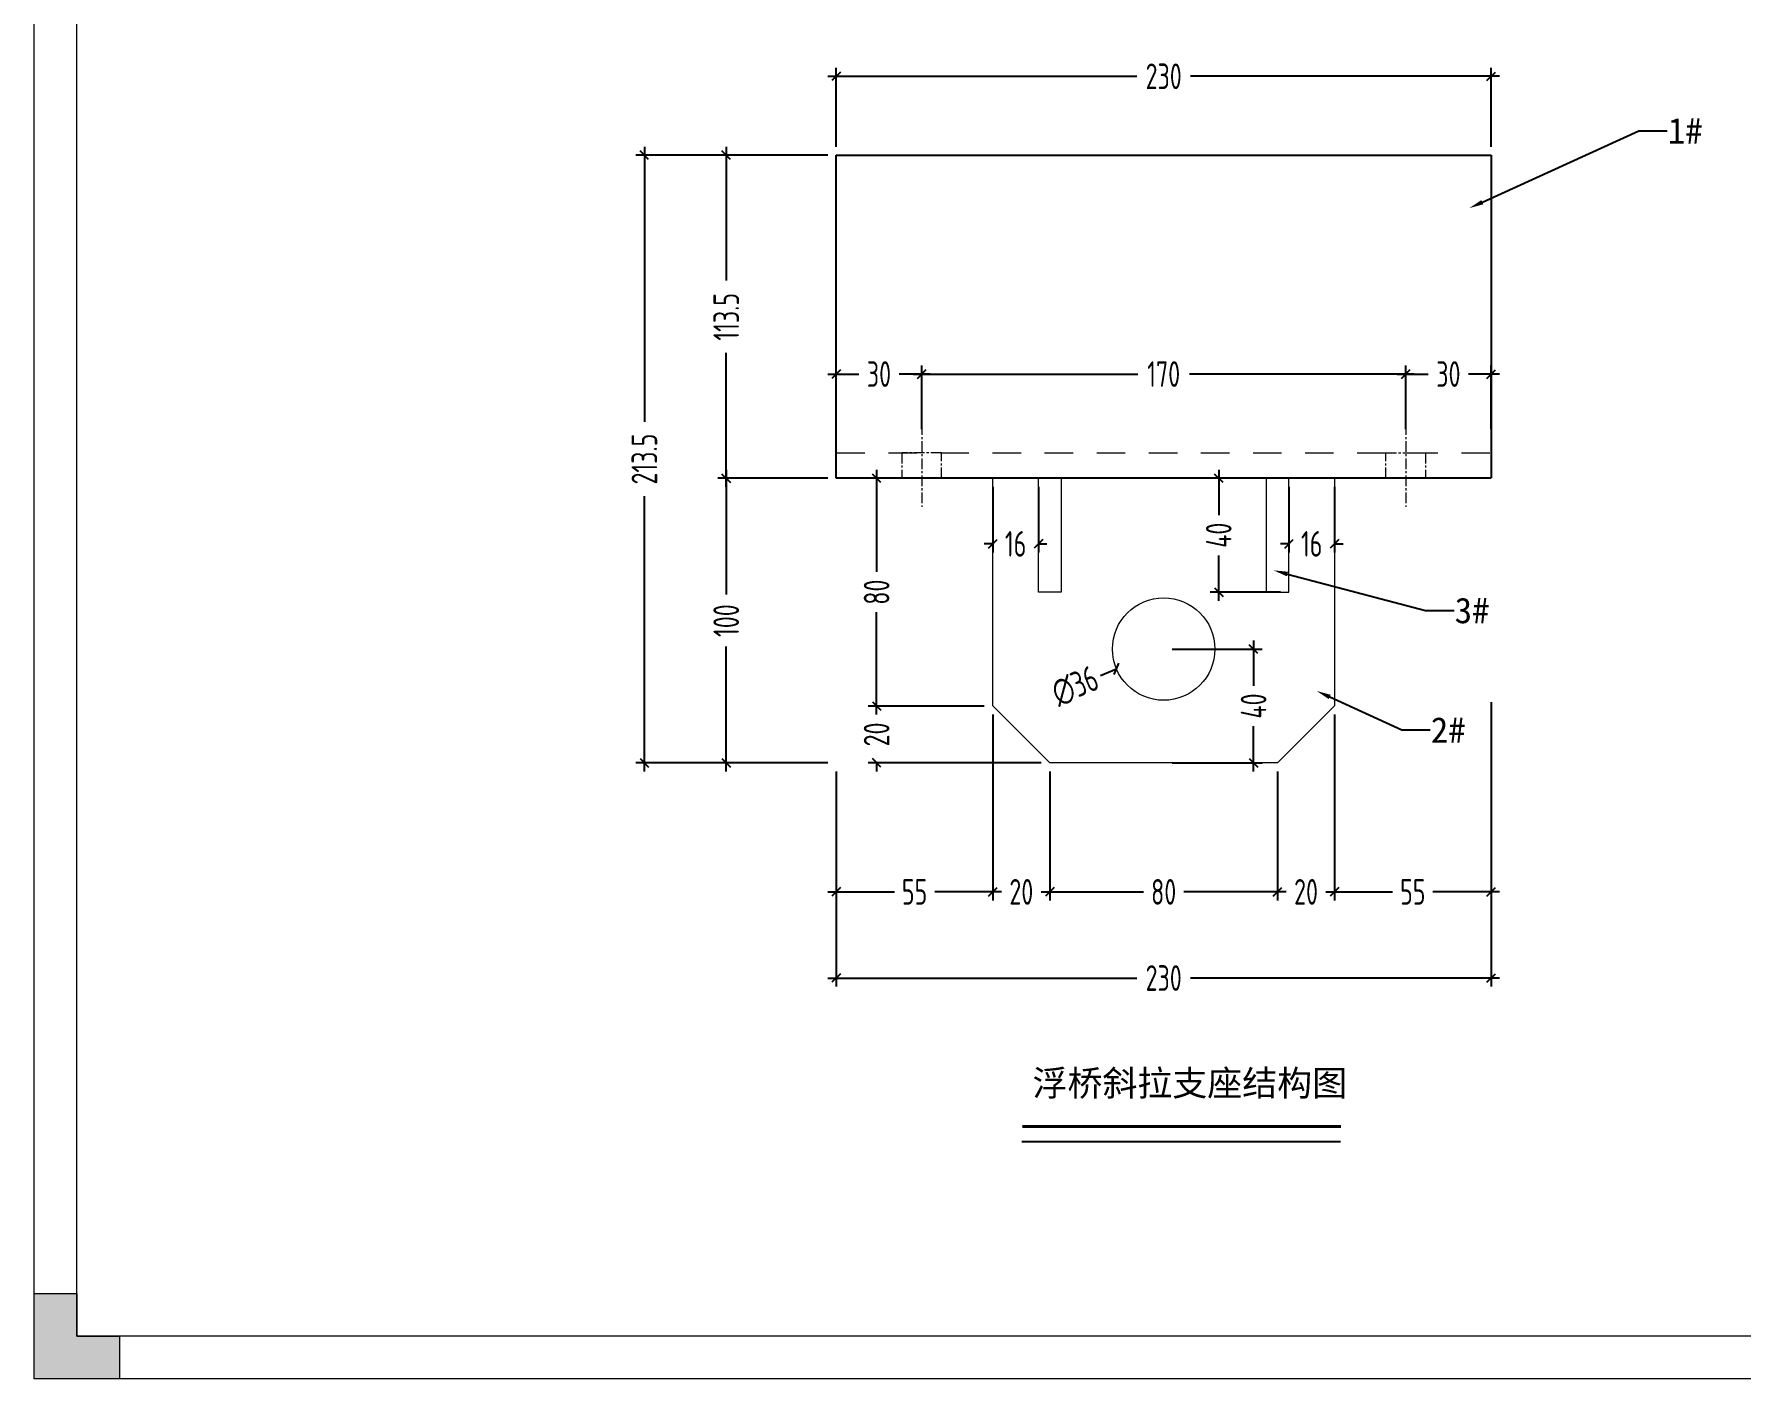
# Model space of a CAD drawing. Header units: millimetres. Extents: x 4 to 2106212, y -117026 to 198097.
# Drawn here: x 2093762 to 2094361, y 189147 to 189620 of the extents above; entities that cross this region are included whole.
import ezdxf
from ezdxf import colors
from ezdxf.entities.mleader import LeaderData, LeaderLine
from ezdxf.math import Vec2, Vec3

# ---------------------------------------------------------------- set-up
doc = ezdxf.new("R2010")
doc.units = ezdxf.units.MM
for name, pattern in [('CENTER', [0.6, 0.375, -0.075, 0.075, -0.075]), ('CENTER2', [28.575, 19.05, -3.175, 3.175, -3.175]), ('DASH', [0.35, 0.25, -0.1])]:
    doc.linetypes.add(name, pattern=pattern)
doc.layers.add('HR-dimension', color=9, linetype='Continuous')
doc.layers.add('标注', color=9, linetype='Continuous')
for name, color, linetype, lineweight in [('加强板', 140, 'Continuous', 18), ('图框', 7, 'Continuous', 13), ('文本', 3, 'Continuous', 13), ('虚线', 1, 'CENTER2', 0)]:
    doc.layers.add(name, color=color, linetype=linetype, lineweight=lineweight)
doc.styles.add('Arial', font='arial.ttf')
doc.styles.add('hztxt', font='ros1.shx', dxfattribs={"width": 0.8, "bigfont": 'hztxt.shx'})
doc.dimstyles.new('DIM-3', dxfattribs={"dimscale": 3, "dimtxt": 3, "dimasz": 1, "dimexe": 1, "dimexo": 1, "dimgap": 1, "dimtad": 0, "dimdec": 1, "dimrnd": 0.0005, "dimzin": 9, "dimdsep": 46, "dimtxsty": 'hztxt', "dimblk": 'OBLIQUE', "dimcen": 0, "dimdle": 1, "dimclrd": 9, "dimclre": 9, "dimclrt": 2, "dimazin": 2, "dimtfac": 1, "dimtdec": 1, "dimtofl": 0, "dimtmove": 0, "dimatfit": 3, "dimfxl": 1, "dimarcsym": 2})

# ---------------------------------------------------------------- blocks, each defined once
blk = doc.blocks.new('GW-TK')
at = {"layer": '图框', "linetype": 'Continuous', "lineweight": 0}
h = blk.add_hatch(color=256, dxfattribs=at)
h.dxf.hatch_style = 1
h.paths.add_polyline_path([(927193.56, 464418.01), (927193.56, 464423.01), (927188.55, 464423.01), (927188.55, 464428.01), (927183.55, 464428.01), (927183.55, 464418.01)])
at = {"layer": '图框'}
for points in [[(927183.55, 464715.01), (927603.55, 464715.01), (927603.55, 464418.01), (927183.55, 464418.01)], [(927188.55, 464710.01), (927598.55, 464710.01), (927598.55, 464423.01), (927188.55, 464423.01)]]:
    blk.add_lwpolyline(points, close=True, dxfattribs=at)
at = {"layer": '图框', "linetype": 'Continuous', "lineweight": 0}
blk.add_lwpolyline([(927188.55, 464428.01), (927188.55, 464423.01), (927193.56, 464423.01), (927193.56, 464418.01), (927183.55, 464418.01), (927183.55, 464428.01)], close=True, dxfattribs=at)
blk = doc.blocks.new('_Oblique')
at = {"color": 0, "linetype": 'ByBlock', "lineweight": -2}
blk.add_line((-0.5, -0.5), (0.5, 0.5), dxfattribs=at)
blk = doc.blocks.new('*D3252')
at = {"layer": 'Defpoints', "color": 0, "ltscale": 10, "transparency": 16777216}
for p in [(2094043.63, 189463.72), (2094004.98, 189363.72), (2094043.63, 189363.72)]:
    blk.add_point(p, dxfattribs=at)
at = {"layer": 'HR-dimension', "color": 9, "lineweight": -2, "ltscale": 10, "transparency": 16777216}
for p, q in [((2094040.63, 189463.72), (2094001.98, 189463.72)), ((2094004.98, 189466.72), (2094004.98, 189422.84)), ((2094004.98, 189360.72), (2094004.98, 189404.6)), ((2094040.63, 189363.72), (2094001.98, 189363.72))]:
    blk.add_line(p, q, dxfattribs=at)
at = {"layer": 'HR-dimension', "color": 9, "lineweight": -2, "ltscale": 10, "transparency": 16777216, "xscale": 3, "yscale": 3, "zscale": 3}
for p, rotation in [((2094004.98, 189463.72), 90), ((2094004.98, 189363.72), 270)]:
    blk.add_blockref('_Oblique', p, dxfattribs=dict(at, rotation=rotation))
at = {"layer": 'HR-dimension', "color": 2, "ltscale": 10, "transparency": 16777216, "insert": (2094004.98, 189413.72), "char_height": 9, "attachment_point": 5, "rotation": 90, "style": 'hztxt'}
blk.add_mtext('100', dxfattribs=at)
blk = doc.blocks.new('*D3221')
at = {"layer": 'Defpoints', "color": 0, "ltscale": 10, "transparency": 16777216}
for p in [(2093976.24, 189577.22), (2094043.63, 189577.22), (2094043.63, 189363.72)]:
    blk.add_point(p, dxfattribs=at)
at = {"layer": 'HR-dimension', "color": 9, "lineweight": -2, "ltscale": 10, "transparency": 16777216}
for p, q in [((2094040.63, 189577.22), (2093973.24, 189577.22)), ((2093976.24, 189580.22), (2093976.24, 189483.55)), ((2093976.24, 189360.72), (2093976.24, 189457.39)), ((2094040.63, 189363.72), (2093973.24, 189363.72))]:
    blk.add_line(p, q, dxfattribs=at)
at = {"layer": 'HR-dimension', "color": 9, "lineweight": -2, "ltscale": 10, "transparency": 16777216, "xscale": 3, "yscale": 3, "zscale": 3}
for p, rotation in [((2093976.24, 189577.22), 90), ((2093976.24, 189363.72), 270)]:
    blk.add_blockref('_Oblique', p, dxfattribs=dict(at, rotation=rotation))
at = {"layer": 'HR-dimension', "color": 2, "ltscale": 10, "transparency": 16777216, "insert": (2093976.24, 189470.47), "char_height": 9, "attachment_point": 5, "rotation": 90, "style": 'hztxt'}
blk.add_mtext('213.5', dxfattribs=at)
blk = doc.blocks.new('*D3253')
at = {"layer": 'Defpoints', "color": 0, "ltscale": 10, "transparency": 16777216}
for p in [(2094098.63, 189383.72), (2094043.63, 189363.72), (2094098.63, 189318.42)]:
    blk.add_point(p, dxfattribs=at)
at = {"layer": 'HR-dimension', "color": 9, "lineweight": -2, "ltscale": 10, "transparency": 16777216}
for p, q in [((2094098.63, 189380.72), (2094098.63, 189315.42)), ((2094043.63, 189360.72), (2094043.63, 189315.42)), ((2094040.63, 189318.42), (2094064.05, 189318.42)), ((2094101.63, 189318.42), (2094078.21, 189318.42))]:
    blk.add_line(p, q, dxfattribs=at)
at = {"layer": 'HR-dimension', "color": 9, "lineweight": -2, "ltscale": 10, "transparency": 16777216, "xscale": 3, "yscale": 3, "zscale": 3, "rotation": 180}
blk.add_blockref('_Oblique', (2094043.63, 189318.42), dxfattribs=at)
at = {"layer": 'HR-dimension', "color": 9, "lineweight": -2, "ltscale": 10, "transparency": 16777216, "xscale": 3, "yscale": 3, "zscale": 3}
blk.add_blockref('_Oblique', (2094098.63, 189318.42), dxfattribs=at)
at = {"layer": 'HR-dimension', "color": 2, "ltscale": 10, "transparency": 16777216, "insert": (2094071.13, 189318.42), "char_height": 9, "attachment_point": 5, "style": 'hztxt'}
blk.add_mtext('55', dxfattribs=at)
blk = doc.blocks.new('*D3254')
at = {"layer": 'Defpoints', "color": 0, "ltscale": 10, "transparency": 16777216}
for p in [(2094098.63, 189383.72), (2094118.63, 189363.72), (2094118.63, 189318.42)]:
    blk.add_point(p, dxfattribs=at)
at = {"layer": 'HR-dimension', "color": 9, "lineweight": -2, "ltscale": 10, "transparency": 16777216}
for p, q in [((2094098.63, 189380.72), (2094098.63, 189315.42)), ((2094118.63, 189360.72), (2094118.63, 189315.42)), ((2094098.63, 189318.42), (2094095.63, 189318.42)), ((2094118.63, 189318.42), (2094121.63, 189318.42))]:
    blk.add_line(p, q, dxfattribs=at)
at = {"layer": 'HR-dimension', "color": 9, "lineweight": -2, "ltscale": 10, "transparency": 16777216, "xscale": 3, "yscale": 3, "zscale": 3}
blk.add_blockref('_Oblique', (2094098.63, 189318.42), dxfattribs=at)
at = {"layer": 'HR-dimension', "color": 9, "lineweight": -2, "ltscale": 10, "transparency": 16777216, "xscale": 3, "yscale": 3, "zscale": 3, "rotation": 180}
blk.add_blockref('_Oblique', (2094118.63, 189318.42), dxfattribs=at)
at = {"layer": 'HR-dimension', "color": 2, "ltscale": 10, "transparency": 16777216, "insert": (2094108.63, 189318.42), "char_height": 9, "attachment_point": 5, "style": 'hztxt'}
blk.add_mtext('20', dxfattribs=at)
blk = doc.blocks.new('*D3255')
at = {"layer": 'Defpoints', "color": 0, "ltscale": 10, "transparency": 16777216}
for p in [(2094118.63, 189363.72), (2094198.63, 189363.72), (2094198.63, 189318.42)]:
    blk.add_point(p, dxfattribs=at)
at = {"layer": 'HR-dimension', "color": 9, "lineweight": -2, "ltscale": 10, "transparency": 16777216}
for p, q in [((2094118.63, 189360.72), (2094118.63, 189315.42)), ((2094198.63, 189360.72), (2094198.63, 189315.42)), ((2094115.63, 189318.42), (2094151.55, 189318.42)), ((2094201.63, 189318.42), (2094165.71, 189318.42))]:
    blk.add_line(p, q, dxfattribs=at)
at = {"layer": 'HR-dimension', "color": 9, "lineweight": -2, "ltscale": 10, "transparency": 16777216, "xscale": 3, "yscale": 3, "zscale": 3, "rotation": 180}
blk.add_blockref('_Oblique', (2094118.63, 189318.42), dxfattribs=at)
at = {"layer": 'HR-dimension', "color": 9, "lineweight": -2, "ltscale": 10, "transparency": 16777216, "xscale": 3, "yscale": 3, "zscale": 3}
blk.add_blockref('_Oblique', (2094198.63, 189318.42), dxfattribs=at)
at = {"layer": 'HR-dimension', "color": 2, "ltscale": 10, "transparency": 16777216, "insert": (2094158.63, 189318.42), "char_height": 9, "attachment_point": 5, "style": 'hztxt'}
blk.add_mtext('80', dxfattribs=at)
blk = doc.blocks.new('*D3256')
at = {"layer": 'Defpoints', "color": 0, "ltscale": 10, "transparency": 16777216}
for p in [(2094218.63, 189383.72), (2094198.63, 189363.72), (2094218.63, 189318.42)]:
    blk.add_point(p, dxfattribs=at)
at = {"layer": 'HR-dimension', "color": 9, "lineweight": -2, "ltscale": 10, "transparency": 16777216}
for p, q in [((2094218.63, 189380.72), (2094218.63, 189315.42)), ((2094198.63, 189360.72), (2094198.63, 189315.42)), ((2094198.63, 189318.42), (2094195.63, 189318.42)), ((2094218.63, 189318.42), (2094221.63, 189318.42))]:
    blk.add_line(p, q, dxfattribs=at)
at = {"layer": 'HR-dimension', "color": 9, "lineweight": -2, "ltscale": 10, "transparency": 16777216, "xscale": 3, "yscale": 3, "zscale": 3}
blk.add_blockref('_Oblique', (2094198.63, 189318.42), dxfattribs=at)
at = {"layer": 'HR-dimension', "color": 9, "lineweight": -2, "ltscale": 10, "transparency": 16777216, "xscale": 3, "yscale": 3, "zscale": 3, "rotation": 180}
blk.add_blockref('_Oblique', (2094218.63, 189318.42), dxfattribs=at)
at = {"layer": 'HR-dimension', "color": 2, "ltscale": 10, "transparency": 16777216, "insert": (2094208.63, 189318.42), "char_height": 9, "attachment_point": 5, "style": 'hztxt'}
blk.add_mtext('20', dxfattribs=at)
blk = doc.blocks.new('*D3257')
at = {"layer": 'Defpoints', "color": 0, "ltscale": 10, "transparency": 16777216}
for p in [(2094273.63, 189388.07), (2094218.63, 189383.72), (2094273.63, 189318.42)]:
    blk.add_point(p, dxfattribs=at)
at = {"layer": 'HR-dimension', "color": 9, "lineweight": -2, "ltscale": 10, "transparency": 16777216}
for p, q in [((2094273.63, 189385.07), (2094273.63, 189315.42)), ((2094218.63, 189380.72), (2094218.63, 189315.42)), ((2094215.63, 189318.42), (2094239.05, 189318.42)), ((2094276.63, 189318.42), (2094253.21, 189318.42))]:
    blk.add_line(p, q, dxfattribs=at)
at = {"layer": 'HR-dimension', "color": 9, "lineweight": -2, "ltscale": 10, "transparency": 16777216, "xscale": 3, "yscale": 3, "zscale": 3, "rotation": 180}
blk.add_blockref('_Oblique', (2094218.63, 189318.42), dxfattribs=at)
at = {"layer": 'HR-dimension', "color": 9, "lineweight": -2, "ltscale": 10, "transparency": 16777216, "xscale": 3, "yscale": 3, "zscale": 3}
blk.add_blockref('_Oblique', (2094273.63, 189318.42), dxfattribs=at)
at = {"layer": 'HR-dimension', "color": 2, "ltscale": 10, "transparency": 16777216, "insert": (2094246.13, 189318.42), "char_height": 9, "attachment_point": 5, "style": 'hztxt'}
blk.add_mtext('55', dxfattribs=at)
blk = doc.blocks.new('*D3222')
at = {"layer": 'Defpoints', "color": 0, "ltscale": 10, "transparency": 16777216}
for p in [(2094273.63, 189388.07), (2094043.63, 189363.72), (2094043.63, 189288.14)]:
    blk.add_point(p, dxfattribs=at)
at = {"layer": 'HR-dimension', "color": 9, "lineweight": -2, "ltscale": 10, "transparency": 16777216}
for p, q in [((2094273.63, 189385.07), (2094273.63, 189285.14)), ((2094043.63, 189360.72), (2094043.63, 189285.14)), ((2094040.63, 189288.14), (2094149.15, 189288.14)), ((2094276.63, 189288.14), (2094168.11, 189288.14))]:
    blk.add_line(p, q, dxfattribs=at)
at = {"layer": 'HR-dimension', "color": 9, "lineweight": -2, "ltscale": 10, "transparency": 16777216, "xscale": 3, "yscale": 3, "zscale": 3, "rotation": 180}
blk.add_blockref('_Oblique', (2094043.63, 189288.14), dxfattribs=at)
at = {"layer": 'HR-dimension', "color": 9, "lineweight": -2, "ltscale": 10, "transparency": 16777216, "xscale": 3, "yscale": 3, "zscale": 3}
blk.add_blockref('_Oblique', (2094273.63, 189288.14), dxfattribs=at)
at = {"layer": 'HR-dimension', "color": 2, "ltscale": 10, "transparency": 16777216, "insert": (2094158.63, 189288.14), "char_height": 9, "attachment_point": 5, "style": 'hztxt'}
blk.add_mtext('230', dxfattribs=at)
blk = doc.blocks.new('*D3258')
at = {"layer": 'Defpoints', "color": 0, "ltscale": 10, "transparency": 16777216}
for p in [(2094098.63, 189463.72), (2094057.81, 189383.72), (2094098.63, 189383.72)]:
    blk.add_point(p, dxfattribs=at)
at = {"layer": 'HR-dimension', "color": 9, "lineweight": -2, "ltscale": 10, "transparency": 16777216}
for p, q in [((2094095.63, 189463.72), (2094054.81, 189463.72)), ((2094057.81, 189466.72), (2094057.81, 189430.8)), ((2094057.81, 189380.72), (2094057.81, 189416.64)), ((2094095.63, 189383.72), (2094054.81, 189383.72))]:
    blk.add_line(p, q, dxfattribs=at)
at = {"layer": 'HR-dimension', "color": 9, "lineweight": -2, "ltscale": 10, "transparency": 16777216, "xscale": 3, "yscale": 3, "zscale": 3}
for p, rotation in [((2094057.81, 189463.72), 90), ((2094057.81, 189383.72), 270)]:
    blk.add_blockref('_Oblique', p, dxfattribs=dict(at, rotation=rotation))
at = {"layer": 'HR-dimension', "color": 2, "ltscale": 10, "transparency": 16777216, "insert": (2094057.81, 189423.72), "char_height": 9, "attachment_point": 5, "rotation": 90, "style": 'hztxt'}
blk.add_mtext('80', dxfattribs=at)
blk = doc.blocks.new('*D3223')
at = {"layer": 'Defpoints', "color": 0, "ltscale": 10, "transparency": 16777216}
for p in [(2094098.63, 189383.72), (2094057.81, 189363.72), (2094118.63, 189363.72)]:
    blk.add_point(p, dxfattribs=at)
at = {"layer": 'HR-dimension', "color": 9, "lineweight": -2, "ltscale": 10, "transparency": 16777216}
for p, q in [((2094057.81, 189383.72), (2094057.81, 189386.72)), ((2094095.63, 189383.72), (2094054.81, 189383.72)), ((2094115.63, 189363.72), (2094054.81, 189363.72)), ((2094057.81, 189363.72), (2094057.81, 189360.72))]:
    blk.add_line(p, q, dxfattribs=at)
at = {"layer": 'HR-dimension', "color": 9, "lineweight": -2, "ltscale": 10, "transparency": 16777216, "xscale": 3, "yscale": 3, "zscale": 3}
for p, rotation in [((2094057.81, 189383.72), 270), ((2094057.81, 189363.72), 90)]:
    blk.add_blockref('_Oblique', p, dxfattribs=dict(at, rotation=rotation))
at = {"layer": 'HR-dimension', "color": 2, "ltscale": 10, "transparency": 16777216, "insert": (2094057.81, 189373.72), "char_height": 9, "attachment_point": 5, "rotation": 90, "style": 'hztxt'}
blk.add_mtext('20', dxfattribs=at)
blk = doc.blocks.new('*D3259')
at = {"layer": 'Defpoints', "color": 0, "ltscale": 10, "transparency": 16777216}
for p in [(2094158.63, 189403.72), (2094158.63, 189363.72), (2094190.21, 189363.72)]:
    blk.add_point(p, dxfattribs=at)
at = {"layer": 'HR-dimension', "color": 9, "lineweight": -2, "ltscale": 10, "transparency": 16777216}
for p, q in [((2094161.63, 189403.72), (2094193.21, 189403.72)), ((2094190.21, 189406.72), (2094190.21, 189390.8)), ((2094190.21, 189360.72), (2094190.21, 189376.64)), ((2094161.63, 189363.72), (2094193.21, 189363.72))]:
    blk.add_line(p, q, dxfattribs=at)
at = {"layer": 'HR-dimension', "color": 9, "lineweight": -2, "ltscale": 10, "transparency": 16777216, "xscale": 3, "yscale": 3, "zscale": 3}
for p, rotation in [((2094190.21, 189403.72), 90), ((2094190.21, 189363.72), 270)]:
    blk.add_blockref('_Oblique', p, dxfattribs=dict(at, rotation=rotation))
at = {"layer": 'HR-dimension', "color": 2, "ltscale": 10, "transparency": 16777216, "insert": (2094190.21, 189383.72), "char_height": 9, "attachment_point": 5, "rotation": 90, "style": 'hztxt'}
blk.add_mtext('40', dxfattribs=at)
blk = doc.blocks.new('*D3260')
at = {"layer": 'Defpoints', "color": 0, "ltscale": 10, "transparency": 16777216}
for p in [(2094175.24, 189410.65), (2094142.02, 189396.79)]:
    blk.add_point(p, dxfattribs=at)
at = {"layer": 'HR-dimension', "color": 9, "lineweight": -2, "ltscale": 10, "transparency": 16777216}
blk.add_line((2094136.48, 189394.49), (2094142.02, 189396.79), dxfattribs=at)
at = {"layer": 'HR-dimension', "color": 9, "lineweight": -2, "ltscale": 10, "transparency": 16777216, "xscale": 3, "yscale": 3, "zscale": 3, "rotation": 22.63442109032901}
blk.add_blockref('_Oblique', (2094142.02, 189396.79), dxfattribs=at)
at = {"layer": 'HR-dimension', "color": 2, "ltscale": 10, "transparency": 16777216, "insert": (2094127.51, 189390.74), "char_height": 9, "attachment_point": 5, "rotation": 22.63442, "style": 'hztxt'}
blk.add_mtext('∅36', dxfattribs=at)
blk = doc.blocks.new('*D3261')
at = {"layer": 'Defpoints', "color": 0, "ltscale": 10, "transparency": 16777216}
for p in [(2094177.97, 189463.72), (2094218.63, 189463.72), (2094202.63, 189423.72)]:
    blk.add_point(p, dxfattribs=at)
at = {"layer": 'HR-dimension', "color": 9, "lineweight": -2, "ltscale": 10, "transparency": 16777216}
for p, q in [((2094215.63, 189463.72), (2094174.97, 189463.72)), ((2094177.97, 189466.72), (2094177.97, 189450.8)), ((2094177.97, 189420.72), (2094177.97, 189436.64)), ((2094199.63, 189423.72), (2094174.97, 189423.72))]:
    blk.add_line(p, q, dxfattribs=at)
at = {"layer": 'HR-dimension', "color": 9, "lineweight": -2, "ltscale": 10, "transparency": 16777216, "xscale": 3, "yscale": 3, "zscale": 3}
for p, rotation in [((2094177.97, 189463.72), 90), ((2094177.97, 189423.72), 270)]:
    blk.add_blockref('_Oblique', p, dxfattribs=dict(at, rotation=rotation))
at = {"layer": 'HR-dimension', "color": 2, "ltscale": 10, "transparency": 16777216, "insert": (2094177.97, 189443.72), "char_height": 9, "attachment_point": 5, "rotation": 90, "style": 'hztxt'}
blk.add_mtext('40', dxfattribs=at)
blk = doc.blocks.new('*D3226')
at = {"color": 9, "lineweight": -2, "transparency": 16777216}
for p, q in [((2094043.63, 189580.22), (2094043.63, 189607.96)), ((2094273.63, 189580.22), (2094273.63, 189607.96)), ((2094040.63, 189604.96), (2094149.15, 189604.96)), ((2094276.63, 189604.96), (2094168.11, 189604.96))]:
    blk.add_line(p, q, dxfattribs=at)
at = {"layer": 'Defpoints', "color": 0, "transparency": 16777216}
for p in [(2094043.63, 189604.96), (2094043.63, 189577.22), (2094273.63, 189577.22)]:
    blk.add_point(p, dxfattribs=at)
at = {"color": 9, "lineweight": -2, "transparency": 16777216, "xscale": 3, "yscale": 3, "zscale": 3, "rotation": 180}
blk.add_blockref('_Oblique', (2094043.63, 189604.96), dxfattribs=at)
at = {"color": 9, "lineweight": -2, "transparency": 16777216, "xscale": 3, "yscale": 3, "zscale": 3}
blk.add_blockref('_Oblique', (2094273.63, 189604.96), dxfattribs=at)
at = {"color": 2, "transparency": 16777216, "insert": (2094158.63, 189604.96), "char_height": 9, "attachment_point": 5, "style": 'hztxt'}
blk.add_mtext('230', dxfattribs=at)
blk = doc.blocks.new('*D3263')
at = {"color": 9, "lineweight": -2, "transparency": 16777216}
for p, q in [((2094098.63, 189460.72), (2094098.63, 189437.69)), ((2094114.63, 189460.72), (2094114.63, 189437.69)), ((2094098.63, 189440.69), (2094095.63, 189440.69)), ((2094114.63, 189440.69), (2094117.63, 189440.69))]:
    blk.add_line(p, q, dxfattribs=at)
at = {"layer": 'Defpoints', "color": 0, "transparency": 16777216}
for p in [(2094098.63, 189463.72), (2094114.63, 189463.72), (2094098.63, 189440.69)]:
    blk.add_point(p, dxfattribs=at)
at = {"color": 9, "lineweight": -2, "transparency": 16777216, "xscale": 3, "yscale": 3, "zscale": 3}
blk.add_blockref('_Oblique', (2094098.63, 189440.69), dxfattribs=at)
at = {"color": 9, "lineweight": -2, "transparency": 16777216, "xscale": 3, "yscale": 3, "zscale": 3, "rotation": 180}
blk.add_blockref('_Oblique', (2094114.63, 189440.69), dxfattribs=at)
at = {"color": 2, "transparency": 16777216, "insert": (2094106.63, 189440.69), "char_height": 9, "attachment_point": 5, "style": 'hztxt'}
blk.add_mtext('16', dxfattribs=at)
blk = doc.blocks.new('*D3227')
at = {"color": 9, "lineweight": -2, "transparency": 16777216}
for p, q in [((2094202.63, 189460.72), (2094202.63, 189437.69)), ((2094218.63, 189460.72), (2094218.63, 189437.69)), ((2094202.63, 189440.69), (2094199.63, 189440.69)), ((2094218.63, 189440.69), (2094221.63, 189440.69))]:
    blk.add_line(p, q, dxfattribs=at)
at = {"layer": 'Defpoints', "color": 0, "transparency": 16777216}
for p in [(2094202.63, 189463.72), (2094218.63, 189463.72), (2094218.63, 189440.69)]:
    blk.add_point(p, dxfattribs=at)
at = {"color": 9, "lineweight": -2, "transparency": 16777216, "xscale": 3, "yscale": 3, "zscale": 3}
blk.add_blockref('_Oblique', (2094202.63, 189440.69), dxfattribs=at)
at = {"color": 9, "lineweight": -2, "transparency": 16777216, "xscale": 3, "yscale": 3, "zscale": 3, "rotation": 180}
blk.add_blockref('_Oblique', (2094218.63, 189440.69), dxfattribs=at)
at = {"color": 2, "transparency": 16777216, "insert": (2094210.63, 189440.69), "char_height": 9, "attachment_point": 5, "style": 'hztxt'}
blk.add_mtext('16', dxfattribs=at)
blk = doc.blocks.new('*U3213')
at = {"layer": '虚线', "color": 252}
blk.add_lwpolyline([(0, -5), (0, 5)], dxfattribs=at)
blk = doc.blocks.new('*U3214')
at = {"color": 0, "linetype": 'ByBlock', "lineweight": -2, "transparency": 16777216}
for p in [(0, 219.6), (0, 201.3), (0, 183), (0, 164.7), (0, 146.4), (0, 128.1), (0, 109.8), (0, 91.5), (0, 73.2), (0, 54.9), (0, 36.6), (0, 18.3), (0, 0)]:
    blk.add_blockref('*U3213', p, dxfattribs=at)
blk = doc.blocks.new('*D3239')
at = {"color": 9, "lineweight": -2, "transparency": 16777216}
for p, q in [((2094040.63, 189577.22), (2094001.98, 189577.22)), ((2094004.98, 189580.22), (2094004.98, 189533.19)), ((2094004.98, 189460.72), (2094004.98, 189507.75)), ((2094040.63, 189463.72), (2094001.98, 189463.72))]:
    blk.add_line(p, q, dxfattribs=at)
at = {"layer": 'Defpoints', "color": 0, "transparency": 16777216}
for p in [(2094004.98, 189577.22), (2094043.63, 189577.22), (2094043.63, 189463.72)]:
    blk.add_point(p, dxfattribs=at)
at = {"color": 9, "lineweight": -2, "transparency": 16777216, "xscale": 3, "yscale": 3, "zscale": 3}
for p, rotation in [((2094004.98, 189577.22), 90), ((2094004.98, 189463.72), 270)]:
    blk.add_blockref('_Oblique', p, dxfattribs=dict(at, rotation=rotation))
at = {"color": 2, "transparency": 16777216, "insert": (2094004.98, 189520.47), "char_height": 9, "attachment_point": 5, "rotation": 90, "style": 'hztxt'}
blk.add_mtext('113.5', dxfattribs=at)
blk = doc.blocks.new('*D3244')
at = {"color": 9, "lineweight": -2, "transparency": 16777216}
for p, q in [((2094040.63, 189500.34), (2094051.55, 189500.34)), ((2094043.63, 189481.02), (2094043.63, 189503.34)), ((2094076.63, 189500.34), (2094065.71, 189500.34)), ((2094073.63, 189481.02), (2094073.63, 189503.34))]:
    blk.add_line(p, q, dxfattribs=at)
at = {"layer": 'Defpoints', "color": 0, "transparency": 16777216}
for p in [(2094043.63, 189500.34), (2094043.63, 189478.02), (2094073.63, 189478.02)]:
    blk.add_point(p, dxfattribs=at)
at = {"color": 9, "lineweight": -2, "transparency": 16777216, "xscale": 3, "yscale": 3, "zscale": 3, "rotation": 180}
blk.add_blockref('_Oblique', (2094043.63, 189500.34), dxfattribs=at)
at = {"color": 9, "lineweight": -2, "transparency": 16777216, "xscale": 3, "yscale": 3, "zscale": 3}
blk.add_blockref('_Oblique', (2094073.63, 189500.34), dxfattribs=at)
at = {"color": 2, "transparency": 16777216, "insert": (2094058.63, 189500.34), "char_height": 9, "attachment_point": 5, "style": 'hztxt'}
blk.add_mtext('30', dxfattribs=at)
blk = doc.blocks.new('*D3245')
at = {"color": 9, "lineweight": -2, "transparency": 16777216}
for p, q in [((2094070.63, 189500.34), (2094149.51, 189500.34)), ((2094073.63, 189481.02), (2094073.63, 189503.34)), ((2094246.63, 189500.34), (2094167.75, 189500.34)), ((2094243.63, 189481.02), (2094243.63, 189503.34))]:
    blk.add_line(p, q, dxfattribs=at)
at = {"layer": 'Defpoints', "color": 0, "transparency": 16777216}
for p in [(2094243.63, 189500.34), (2094073.63, 189478.02), (2094243.63, 189478.02)]:
    blk.add_point(p, dxfattribs=at)
at = {"color": 9, "lineweight": -2, "transparency": 16777216, "xscale": 3, "yscale": 3, "zscale": 3, "rotation": 180}
blk.add_blockref('_Oblique', (2094073.63, 189500.34), dxfattribs=at)
at = {"color": 9, "lineweight": -2, "transparency": 16777216, "xscale": 3, "yscale": 3, "zscale": 3}
blk.add_blockref('_Oblique', (2094243.63, 189500.34), dxfattribs=at)
at = {"color": 2, "transparency": 16777216, "insert": (2094158.63, 189500.34), "char_height": 9, "attachment_point": 5, "style": 'hztxt'}
blk.add_mtext('170', dxfattribs=at)
blk = doc.blocks.new('*D3246')
at = {"color": 9, "lineweight": -2, "transparency": 16777216}
for p, q in [((2094240.63, 189500.34), (2094251.55, 189500.34)), ((2094243.63, 189481.02), (2094243.63, 189503.34)), ((2094276.63, 189500.34), (2094265.71, 189500.34)), ((2094273.63, 189481.02), (2094273.63, 189503.34))]:
    blk.add_line(p, q, dxfattribs=at)
at = {"layer": 'Defpoints', "color": 0, "transparency": 16777216}
for p in [(2094273.63, 189500.34), (2094243.63, 189478.02), (2094273.63, 189478.02)]:
    blk.add_point(p, dxfattribs=at)
at = {"color": 9, "lineweight": -2, "transparency": 16777216, "xscale": 3, "yscale": 3, "zscale": 3, "rotation": 180}
blk.add_blockref('_Oblique', (2094243.63, 189500.34), dxfattribs=at)
at = {"color": 9, "lineweight": -2, "transparency": 16777216, "xscale": 3, "yscale": 3, "zscale": 3}
blk.add_blockref('_Oblique', (2094273.63, 189500.34), dxfattribs=at)
at = {"color": 2, "transparency": 16777216, "insert": (2094258.63, 189500.34), "char_height": 9, "attachment_point": 5, "style": 'hztxt'}
blk.add_mtext('30', dxfattribs=at)

msp = doc.modelspace()

# ---------------------------------------------------------------- linework, layer by layer
msp.add_line((2094108.7645, 189230.658), (2094220.6828, 189230.658))
at = {"const_width": 1.125}
msp.add_lwpolyline([(2094108.9397, 189236.0023), (2094220.8648, 189236.0023)], dxfattribs=at)
at = {"layer": 'HR-dimension', "color": 6, "linetype": 'DASH'}
msp.add_lwpolyline([(2094043.6291, 189577.222), (2094273.6291, 189577.222), (2094273.6291, 189463.722), (2094043.6291, 189463.722)], close=True, dxfattribs=at)
at = {"layer": '加强板', "color": 3}
for points in [[(2094218.6291, 189383.722), (2094198.6291, 189363.722), (2094118.6291, 189363.722), (2094098.6291, 189383.722), (2094098.6291, 189463.722), (2094218.6291, 189463.722)], [(2094114.6291, 189423.722), (2094114.6291, 189463.722), (2094122.6291, 189463.722), (2094122.6291, 189423.722)], [(2094202.6291, 189423.722), (2094202.6291, 189463.722), (2094194.6291, 189463.722), (2094194.6291, 189423.722)]]:
    msp.add_lwpolyline(points, close=True, dxfattribs=at)
msp.add_circle((2094158.6291, 189403.722), 18, dxfattribs=at)
at = {"layer": '虚线', "color": 1, "linetype": 'CENTER', "ltscale": 10}
for points in [[(2094073.6291, 189482.722), (2094073.6291, 189453.722)], [(2094243.6291, 189482.722), (2094243.6291, 189453.722)]]:
    msp.add_lwpolyline(points, dxfattribs=at)
for points in [[(2094066.6291, 189463.722), (2094080.6291, 189463.722), (2094080.6291, 189472.722), (2094066.6291, 189472.722)], [(2094250.6291, 189463.722), (2094236.6291, 189463.722), (2094236.6291, 189472.722), (2094250.6291, 189472.722)]]:
    msp.add_lwpolyline(points, close=True, dxfattribs=at)

# ---------------------------------------------------------------- block references
at = {"color": 252, "xscale": -1, "rotation": 270}
msp.add_blockref('*U3214', (2094048.6291, 189472.722), dxfattribs=at)
at = {"layer": '文本', "xscale": 3, "yscale": 3, "zscale": 3}
msp.add_blockref('GW-TK', (-687788.7633, -1204106.72), dxfattribs=at)

# ---------------------------------------------------------------- texts
at = {"layer": '文本', "color": 6, "insert": (2094112.5626, 189255.7401), "char_height": 9, "attachment_point": 1, "style": 'Arial'}
msp.add_mtext_dynamic_manual_height_columns('浮桥斜拉支座结构图', width=164.493338, gutter_width=1.4062, heights=[0], dxfattribs=at)

# ---------------------------------------------------------------- dimensions: what is measured, and where the dimension line sits
for base, p1, p2, picture, middle in [((2094043.6291, 189604.9614), (2094273.6291, 189577.222), (2094043.6291, 189577.222), '*D3226', (2094158.6291, 189604.9614)), ((2094043.6291, 189500.3385), (2094073.6291, 189478.0153), (2094043.6291, 189478.0153), '*D3244', (2094058.6291, 189500.3385)), ((2094243.6291, 189500.3385), (2094073.6291, 189478.0153), (2094243.6291, 189478.0153), '*D3245', (2094158.6291, 189500.3385)), ((2094273.6291, 189500.3385), (2094243.6291, 189478.0153), (2094273.6291, 189478.0153), '*D3246', (2094258.6291, 189500.3385)), ((2094098.6291, 189440.6916), (2094114.6291, 189463.722), (2094098.6291, 189463.722), '*D3263', (2094106.6291, 189440.6916))]:
    dim = msp.add_linear_dim(base=base, p1=p1, p2=p2, dimstyle='DIM-3')
    dim.commit()
    dim.dimension.update_dxf_attribs({"geometry": picture, "text_midpoint": middle})
for base, p1, p2, angle, picture, middle in [((2094004.98, 189577.222), (2094043.6291, 189463.722), (2094043.6291, 189577.222), 90, '*D3239', (2094004.98, 189520.472)), ((2094218.6291, 189440.6916), (2094202.6291, 189463.722), (2094218.6291, 189463.722), 180, '*D3227', (2094210.6291, 189440.6916))]:
    dim = msp.add_linear_dim(base=base, p1=p1, p2=p2, angle=angle, dimstyle='DIM-3')
    dim.commit()
    dim.dimension.update_dxf_attribs({"geometry": picture, "text_midpoint": middle})
at = {"layer": 'HR-dimension', "ltscale": 10}
for base, p1, p2, picture, middle in [((2093976.2383, 189577.222), (2094043.6291, 189363.722), (2094043.6291, 189577.222), '*D3221', (2093976.2383, 189470.472)), ((2094004.98, 189363.722), (2094043.6291, 189463.722), (2094043.6291, 189363.722), '*D3252', (2094004.98, 189413.722)), ((2094057.8092, 189383.722), (2094098.6291, 189463.722), (2094098.6291, 189383.722), '*D3258', (2094057.8092, 189423.722)), ((2094177.9749, 189463.722), (2094202.6291, 189423.722), (2094218.6291, 189463.722), '*D3261', (2094177.9749, 189443.722)), ((2094190.2124, 189363.722), (2094158.6291, 189403.722), (2094158.6291, 189363.722), '*D3259', (2094190.2124, 189383.722)), ((2094057.8092, 189363.722), (2094098.6291, 189383.722), (2094118.6291, 189363.722), '*D3223', (2094057.8092, 189373.722))]:
    dim = msp.add_linear_dim(base=base, p1=p1, p2=p2, angle=90, dimstyle='DIM-3', dxfattribs=at)
    dim.commit()
    dim.dimension.update_dxf_attribs({"geometry": picture, "text_midpoint": middle})
dim = msp.add_diameter_dim_2p(p1=(2094175.2427, 189410.6493), p2=(2094142.0154, 189396.7947), dimstyle='DIM-3', dxfattribs=at)
dim.commit()
dim.dimension.update_dxf_attribs({"geometry": '*D3260', "text_midpoint": (2094127.5062, 189390.7449)})
for base, p1, p2, picture, middle in [((2094043.6291, 189288.1434), (2094273.6291, 189388.0733), (2094043.6291, 189363.722), '*D3222', (2094158.6291, 189288.1434)), ((2094273.6291, 189318.4246), (2094218.6291, 189383.722), (2094273.6291, 189388.0733), '*D3257', (2094246.1291, 189318.4246)), ((2094098.6291, 189318.4246), (2094043.6291, 189363.722), (2094098.6291, 189383.722), '*D3253', (2094071.1291, 189318.4246)), ((2094118.6291, 189318.4246), (2094098.6291, 189383.722), (2094118.6291, 189363.722), '*D3254', (2094108.6291, 189318.4246)), ((2094218.6291, 189318.4246), (2094198.6291, 189363.722), (2094218.6291, 189383.722), '*D3256', (2094208.6291, 189318.4246)), ((2094198.6291, 189318.4246), (2094118.6291, 189363.722), (2094198.6291, 189363.722), '*D3255', (2094158.6291, 189318.4246))]:
    dim = msp.add_linear_dim(base=base, p1=p1, p2=p2, dimstyle='DIM-3', dxfattribs=at)
    dim.commit()
    dim.dimension.update_dxf_attribs({"geometry": picture, "text_midpoint": middle})

# ---------------------------------------------------------------- leaders
at = {"layer": '标注', "color": 6}
ml = msp.add_multileader_mtext('Standard', dxfattribs=at)
ml.set_content('{\\fSimSun|b0|i0|c134|p2;1#}', color=6, style='Arial')
ml.set_leader_properties(color=9)
ml.build(insert=Vec2(0, 0))
ml.multileader.update_dxf_attribs({"dogleg_length": 100, "arrow_head_size": 5})
ctx = ml.context
ctx.base_point, ctx.char_height, ctx.arrow_head_size, ctx.landing_gap_size, ctx.plane_origin = Vec3(2094335.5306, 189585.8425), 9, 5, 0.2, Vec3(2094260.9592, 320503.5131)
notes = []
notes.append((ctx, [(0, (1, 1, 0), (2094325.5306, 189585.8425), (1, 0), 10, [(0, [(2094266.0122, 189558.6605)], 0, [])])]))
ctx.mtext.insert, ctx.mtext.width, ctx.mtext.defined_height, ctx.mtext.flow_direction = Vec3(2094335.7306, 189590.3425), 100, 36.9267, 5
ml = msp.add_multileader_mtext('Standard', dxfattribs=at)
ml.set_content('{\\fSimSun|b0|i0|c134|p2;3#}', color=6, style='Arial')
ml.set_leader_properties(color=9)
ml.build(insert=Vec2(0, 0))
ml.multileader.update_dxf_attribs({"dogleg_length": 100, "arrow_head_size": 5})
ctx = ml.context
ctx.base_point, ctx.char_height, ctx.arrow_head_size, ctx.landing_gap_size, ctx.plane_origin = Vec3(2094260.6496, 189417.294), 9, 5, 0.2, Vec3(2094159.7662, 320437.7504)
notes.append((ctx, [(0, (1, 1, 0), (2094250.6496, 189417.294), (1, 0), 10, [(0, [(2094197.2536, 189431.3682)], 0, [])])]))
ctx.mtext.insert, ctx.mtext.width, ctx.mtext.defined_height, ctx.mtext.flow_direction = Vec3(2094260.8496, 189421.794), 100, 36.9267, 5
ml = msp.add_multileader_mtext('Standard', dxfattribs=at)
ml.set_content('{\\fSimSun|b0|i0|c134|p2;2#}', color=6, style='Arial')
ml.set_leader_properties(color=9)
ml.build(insert=Vec2(0, 0))
ml.multileader.update_dxf_attribs({"dogleg_length": 100, "arrow_head_size": 5})
ctx = ml.context
ctx.base_point, ctx.char_height, ctx.arrow_head_size, ctx.landing_gap_size, ctx.plane_origin = Vec3(2094252.2735, 189375.2889), 9, 5, 0.2, Vec3(2094172.318, 320421.2956)
notes.append((ctx, [(0, (1, 1, 0), (2094242.2735, 189375.2889), (1, 0), 10, [(0, [(2094212.3962, 189388.9911)], 0, [])])]))
ctx.mtext.insert, ctx.mtext.width, ctx.mtext.defined_height, ctx.mtext.flow_direction = Vec3(2094252.4735, 189379.7889), 100, 36.9267, 5
for ctx, leaders in notes:
    for number, flags, end, landing, length, lines in leaders:
        leader = LeaderData()
        leader.index, (leader.has_last_leader_line, leader.has_dogleg_vector, leader.attachment_direction) = number, flags
        leader.last_leader_point, leader.dogleg_vector, leader.dogleg_length = Vec3(end), Vec3(landing), length
        for number, points, colour, breaks in lines:
            line = LeaderLine()
            line.index, line.vertices, line.color, line.breaks = number, Vec3.list(points), colors.encode_raw_color(colour), breaks
            leader.lines.append(line)
        ctx.leaders.append(leader)

doc.saveas('drawing.dxf')
